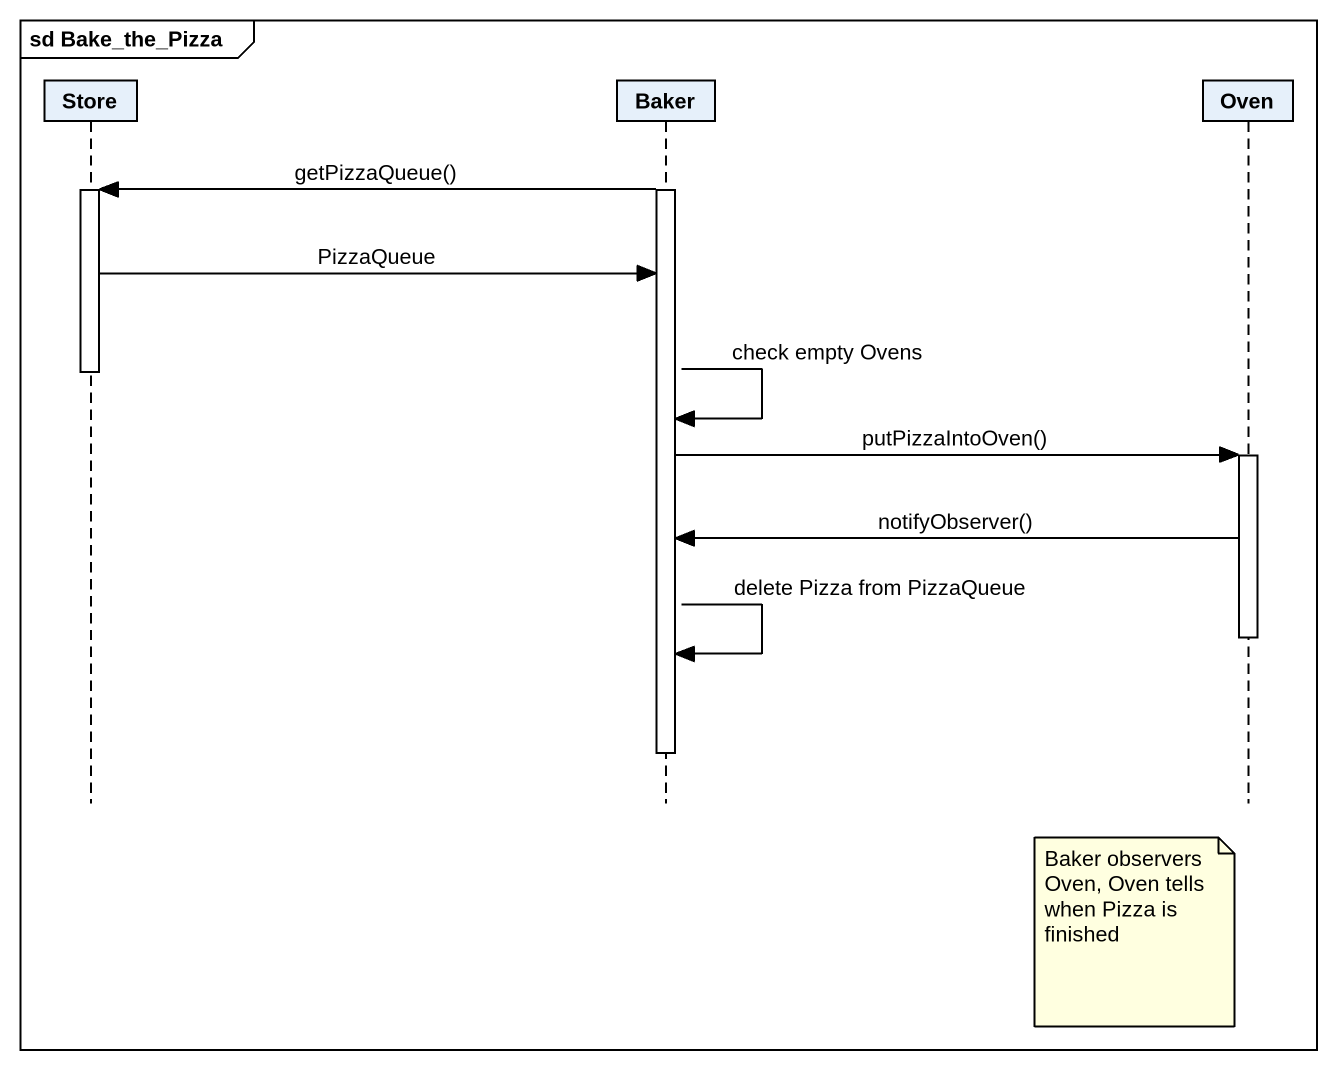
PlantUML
@startuml
mainframe sd Bake_the_Pizza
hide footbox
participant Store
participant Baker
participant Oven

activate Baker
Baker -> Store : getPizzaQueue()
activate Store
Store -> Baker : PizzaQueue
deactivate Store
Baker -> Baker : check empty Ovens
Baker -> Oven : putPizzaIntoOven()
activate Oven
Oven -> Baker : notifyObserver()
deactivate Oven
Baker -> Baker : delete Pizza from PizzaQueue
deactivate Baker
note left of Oven : Baker observers Oven, Oven tells when Pizza is finished
@enduml
